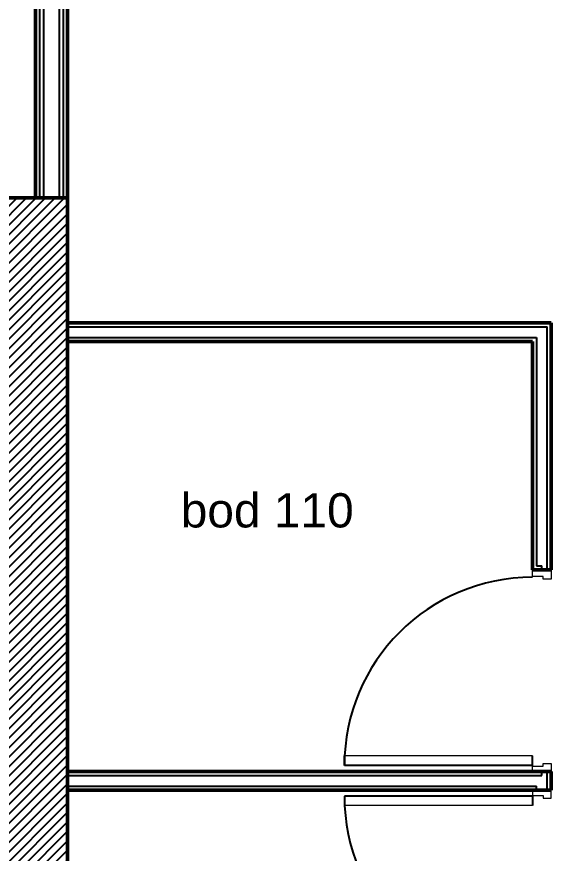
# Model space of a CAD drawing. Header units: millimetres. Extents: x -42700 to 155289, y -7931 to 68797.
# Drawn here: x 28435 to 30425, y 29315 to 32429 of the extents above; entities that cross this region are included whole.
import ezdxf

# ---------------------------------------------------------------- set-up
doc = ezdxf.new("R2010")
doc.units = ezdxf.units.MM
doc.layers.add('01 arquitectura', color=8, linetype='Continuous')
doc.styles.add('Arial_4', font='arial.ttf', dxfattribs={"height": 0.1275})

msp = doc.modelspace()

# ---------------------------------------------------------------- hatches: boundary and pattern name
at = {"layer": '01 arquitectura'}
h = msp.add_hatch(dxfattribs=at)
h.set_pattern_fill('_USER', color=9, scale=24.999937, angle=45, style=0, pattern_type=0)
h.set_pattern_definition([(45, (19924.695, 24939.628), (-17.677625, 17.677625), [])])
h.paths.add_polyline_path([(28624.673, 25699.626), (28624.673, 31754.61), (28324.674, 31754.61), (28324.674, 25949.625), (24154.684, 25949.625), (24154.684, 25699.626)])

# ---------------------------------------------------------------- linework, layer by layer
at = {"layer": '01 arquitectura', "color": 8, "lineweight": 50}
for p, q in [((28504.674, 32569.608), (28504.674, 31754.61)), ((28624.673, 31754.61), (28624.673, 32569.608)), ((28624.673, 31754.61), (28324.674, 31754.61)), ((28624.673, 25949.625), (28624.673, 31754.61)), ((30424.669, 31289.612), (28624.673, 31289.612)), ((30424.669, 30369.614), (30424.669, 31289.612)), ((28624.673, 31219.612), (30354.669, 31219.612)), ((30354.669, 31219.612), (30354.669, 30369.614)), ((30354.669, 30369.614), (30424.669, 30369.614)), ((30424.669, 29619.616), (28624.673, 29619.616)), ((30424.669, 29549.616), (30424.669, 29619.616)), ((28624.673, 29549.616), (30424.669, 29549.616))]:
    msp.add_line(p, q, dxfattribs=at)
at = {"layer": '01 arquitectura', "color": 8}
for p, q in [((28519.674, 32569.608), (28519.674, 31754.61)), ((28534.673, 32569.608), (28534.673, 31754.61)), ((28594.673, 31754.61), (28594.673, 32539.609)), ((28609.673, 31754.61), (28609.673, 32554.608)), ((28624.673, 31274.612), (30409.669, 31274.612)), ((30409.669, 30369.614), (30409.669, 31274.612)), ((28624.673, 31234.612), (30369.669, 31234.612)), ((30369.669, 31234.612), (30369.669, 30384.614)), ((30369.669, 30384.614), (30389.669, 30384.614)), ((30389.669, 30369.614), (30389.669, 30384.614)), ((29654.671, 29642.144), (29654.671, 29677.144)), ((30354.669, 29642.144), (30354.669, 29677.144)), ((30354.669, 29642.144), (29654.671, 29642.144)), ((30389.669, 29604.616), (30389.669, 29619.616)), ((30409.669, 29549.616), (30409.669, 29619.616)), ((28624.673, 29604.616), (30389.669, 29604.616)), ((28624.673, 29564.616), (30369.669, 29564.616)), ((30369.669, 29549.616), (30369.669, 29564.616)), ((29654.671, 29527.088), (29654.671, 29492.088)), ((30354.669, 29527.088), (29654.671, 29527.088)), ((30354.669, 29527.088), (30354.669, 29492.088))]:
    msp.add_line(p, q, dxfattribs=at)
at = {"layer": '01 arquitectura', "color": 8, "lineweight": 18}
for p, q in [((30354.669, 30344.607), (30354.669, 30369.614)), ((30424.669, 30369.614), (30424.669, 30334.607)), ((30394.669, 30344.607), (30354.669, 30344.607)), ((30394.669, 30334.607), (30394.669, 30344.607)), ((30424.669, 30334.607), (30394.669, 30334.607)), ((30354.669, 29677.144), (29654.671, 29677.144)), ((30394.669, 29649.591), (30424.669, 29649.591)), ((30394.669, 29639.662), (30394.669, 29649.591)), ((30424.669, 29649.591), (30424.669, 29619.616)), ((30354.669, 29639.662), (30394.669, 29639.662)), ((30354.669, 29619.616), (30354.669, 29639.662)), ((30354.669, 29549.616), (30354.669, 29529.57)), ((30424.669, 29519.641), (30424.669, 29549.616)), ((30354.669, 29529.57), (30394.669, 29529.57)), ((30394.669, 29529.57), (30394.669, 29519.641)), ((30394.669, 29519.641), (30424.669, 29519.641)), ((30354.669, 29492.088), (29654.671, 29492.088))]:
    msp.add_line(p, q, dxfattribs=at)
at = {"layer": '01 arquitectura', "color": 8}
for centre, start, end in [((30354.669, 29642.144), 90, 180), ((30354.669, 29527.088), 180, 270)]:
    msp.add_arc(centre, 699.998, start, end, dxfattribs=at)

# ---------------------------------------------------------------- texts
at = {"layer": '01 arquitectura', "color": 8, "insert": (29045.648, 30655.158), "char_height": 127.4997, "width": 817.71921, "attachment_point": 1, "style": 'Arial_4'}
msp.add_mtext('bod 110', dxfattribs=at)

doc.saveas('drawing.dxf')
